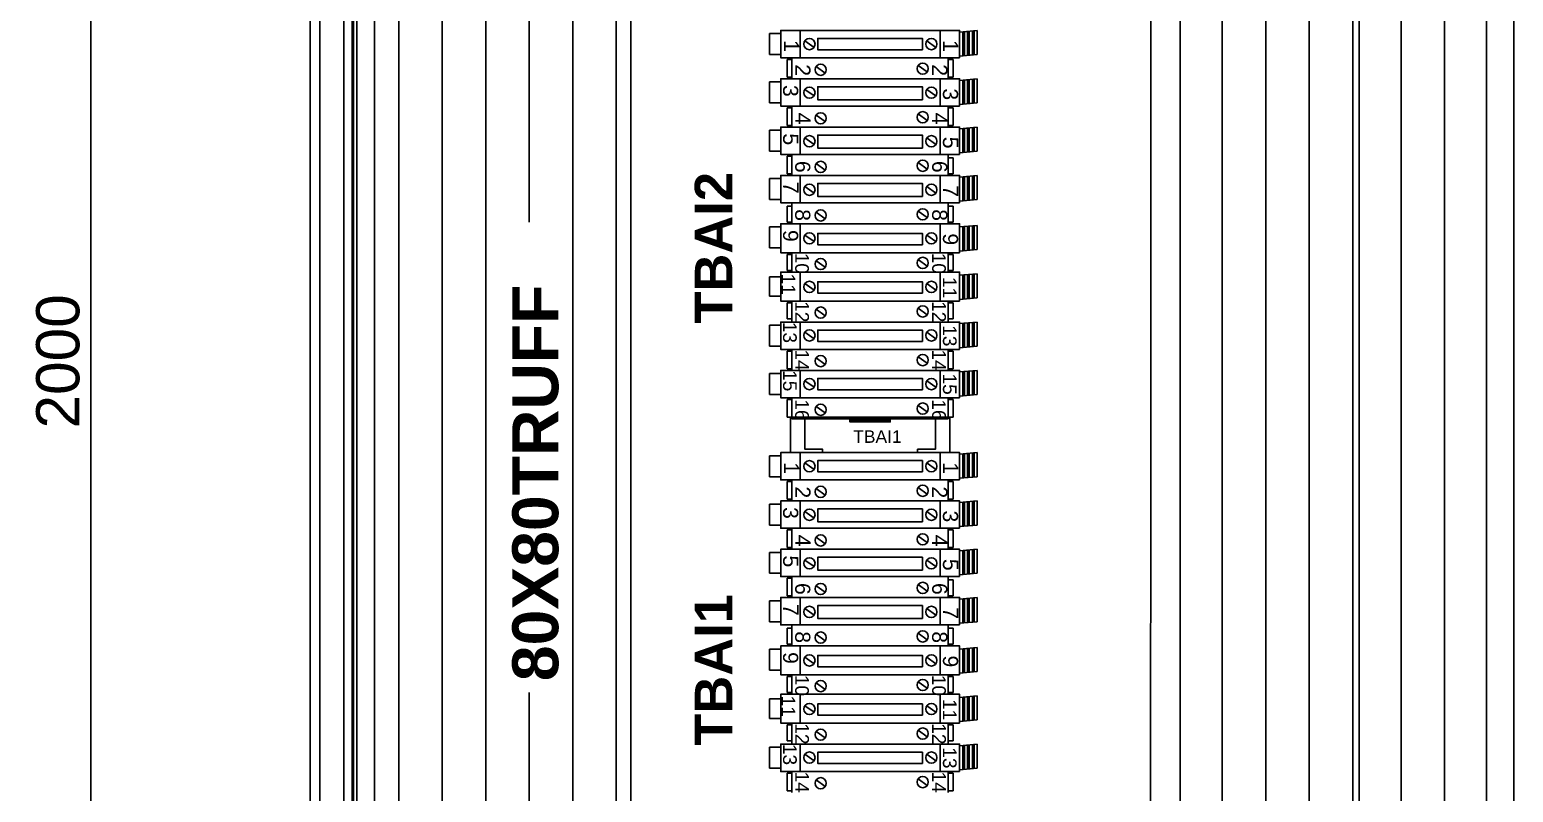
# Model space of a CAD drawing. Header units: inches. Extents: x 100535554 to 201081702, y 63708552 to 127420865.
# Drawn here: x 100541614.4 to 100541700.2, y 63710387.1 to 63710431.2 of the extents above; entities that cross this region are included whole.
import ezdxf

# ---------------------------------------------------------------- set-up
doc = ezdxf.new("R2010")
doc.units = ezdxf.units.IN
doc.header["$MEASUREMENT"] = 0
doc.styles.add('Arial$001H0', font='arial.ttf')
doc.styles.add('Arial$101H0', font='arialbd.ttf')
doc.styles.get("Standard").update_dxf_attribs({"font": 'arial.ttf'})
doc.dimstyles.new('ISO-25', dxfattribs={"dimtxt": 2.5, "dimasz": 2.5, "dimexe": 1.25, "dimexo": 0.625, "dimtad": 1, "dimtxsty": 'Standard', "dimcen": 2.5, "dimadec": 0, "dimazin": 0, "dimtfac": 1, "dimtmove": 0, "dimatfit": 3, "dimfxl": 1, "dimarcsym": 0})

# ---------------------------------------------------------------- blocks, each defined once
blk = doc.blocks.new('*D81')
at = {"color": 3, "lineweight": -2, "ltscale": 10, "transparency": 16777216}
for p, q in [((100541630.044, 63710612.388), (100541616.741, 63710612.388)), ((100541617.991, 63710609.888), (100541617.991, 63710214.076)), ((100541630.044, 63710211.576), (100541616.741, 63710211.576))]:
    blk.add_line(p, q, dxfattribs=at)
at = {"color": 3, "ltscale": 10, "transparency": 16777216}
for points in [[(100541617.575, 63710609.888), (100541618.408, 63710609.888), (100541617.991, 63710612.388)], [(100541617.575, 63710214.076), (100541618.408, 63710214.076), (100541617.991, 63710211.576)]]:
    blk.add_solid(points, dxfattribs=at)
at = {"layer": 'Defpoints', "color": 0, "ltscale": 10, "transparency": 16777216}
for p in [(100541630.669, 63710612.388), (100541617.991, 63710211.576), (100541630.669, 63710211.576)]:
    blk.add_point(p, dxfattribs=at)
at = {"ltscale": 10, "transparency": 16777216, "insert": (100541616.09, 63710411.982), "char_height": 2.5, "attachment_point": 5, "rotation": 90}
blk.add_mtext('2000', dxfattribs=at)

msp = doc.modelspace()

# ---------------------------------------------------------------- linework, layer by layer
at = {"color": 7, "linetype": 'Continuous', "lineweight": 25, "true_color": 0x000007}
for p, q in [((100541630.669, 63710214.092), (100541630.669, 63710612.388)), ((100541631.228, 63710214.092), (100541631.228, 63710610.059)), ((100541632.626, 63710610.059), (100541632.626, 63710214.092)), ((100541633.092, 63710214.092), (100541633.092, 63710610.059)), ((100541633.185, 63710214.092), (100541633.185, 63710610.059)), ((100541633.372, 63710602.79), (100541633.372, 63710222.48)), ((100541635.795, 63710602.79), (100541635.795, 63710222.48)), ((100541638.311, 63710602.79), (100541638.311, 63710222.48)), ((100541640.827, 63710602.79), (100541640.827, 63710222.48)), ((100541643.343, 63710602.79), (100541643.343, 63710420.043)), ((100541645.859, 63710602.79), (100541645.859, 63710222.48)), ((100541648.375, 63710602.79), (100541648.375, 63710222.48)), ((100541633.185, 63710601.019), (100541633.185, 63710224.25)), ((100541634.397, 63710224.25), (100541634.397, 63710601.019)), ((100541649.214, 63710601.019), (100541649.214, 63710222.48)), ((100541680.992, 63710500.746), (100541680.992, 63710223.691)), ((100541683.415, 63710500.746), (100541683.415, 63710335.986)), ((100541685.931, 63710500.746), (100541685.931, 63710335.986)), ((100541688.447, 63710500.746), (100541688.447, 63710223.691)), ((100541690.964, 63710500.746), (100541690.964, 63710223.691)), ((100541693.759, 63710500.746), (100541693.759, 63710333.935)), ((100541696.275, 63710500.746), (100541696.275, 63710333.935)), ((100541698.698, 63710500.746), (100541698.698, 63710223.691)), ((100541643.343, 63710392.832), (100541643.343, 63710222.48))]:
    msp.add_line(p, q, dxfattribs=at)
at = {"color": 254, "linetype": 'Continuous', "lineweight": -2, "true_color": 0xdbdbdb}
for p, q in [((100541657.229, 63710430.94), (100541657.229, 63710429.729)), ((100541657.229, 63710430.94), (100541657.881, 63710430.94)), ((100541658.999, 63710429.543), (100541658.999, 63710431.127)), ((100541667.107, 63710429.543), (100541667.107, 63710431.127)), ((100541669.25, 63710431.127), (100541668.225, 63710431.034)), ((100541668.41, 63710429.653), (100541668.41, 63710431.05)), ((100541668.502, 63710429.661), (100541668.502, 63710431.059)), ((100541668.686, 63710429.678), (100541668.686, 63710431.076)), ((100541668.78, 63710429.686), (100541668.78, 63710431.084)), ((100541668.973, 63710429.704), (100541668.973, 63710431.102)), ((100541669.065, 63710429.712), (100541669.065, 63710431.11)), ((100541669.25, 63710429.729), (100541669.25, 63710431.127)), ((100541657.229, 63710429.729), (100541657.881, 63710429.729)), ((100541658.254, 63710428.424), (100541658.254, 63710429.449)), ((100541658.254, 63710429.449), (100541658.533, 63710429.449)), ((100541658.533, 63710428.331), (100541658.533, 63710429.543)), ((100541667.573, 63710429.543), (100541658.533, 63710429.543)), ((100541667.573, 63710428.331), (100541667.573, 63710429.543)), ((100541667.852, 63710429.449), (100541667.573, 63710429.449)), ((100541667.852, 63710428.424), (100541667.852, 63710429.449)), ((100541669.25, 63710429.729), (100541668.225, 63710429.636)), ((100541658.533, 63710428.424), (100541658.254, 63710428.424)), ((100541658.533, 63710428.331), (100541667.573, 63710428.331)), ((100541658.999, 63710426.747), (100541658.999, 63710428.331)), ((100541667.107, 63710426.747), (100541667.107, 63710428.331)), ((100541667.573, 63710428.424), (100541667.852, 63710428.424)), ((100541669.25, 63710428.331), (100541668.225, 63710428.238)), ((100541669.25, 63710426.933), (100541669.25, 63710428.331)), ((100541657.229, 63710428.145), (100541657.229, 63710426.933)), ((100541657.229, 63710428.145), (100541657.881, 63710428.145)), ((100541668.41, 63710426.857), (100541668.41, 63710428.255)), ((100541668.502, 63710426.865), (100541668.502, 63710428.263)), ((100541668.686, 63710426.882), (100541668.686, 63710428.28)), ((100541668.78, 63710426.89), (100541668.78, 63710428.288)), ((100541668.973, 63710426.908), (100541668.973, 63710428.306)), ((100541669.065, 63710426.916), (100541669.065, 63710428.314)), ((100541657.229, 63710426.933), (100541657.881, 63710426.933)), ((100541658.254, 63710425.629), (100541658.254, 63710426.654)), ((100541658.254, 63710426.654), (100541658.533, 63710426.654)), ((100541658.533, 63710425.535), (100541658.533, 63710426.747)), ((100541667.573, 63710426.747), (100541658.533, 63710426.747)), ((100541667.573, 63710425.535), (100541667.573, 63710426.747)), ((100541667.852, 63710426.654), (100541667.573, 63710426.654)), ((100541667.852, 63710425.629), (100541667.852, 63710426.654)), ((100541669.25, 63710426.933), (100541668.225, 63710426.84)), ((100541657.229, 63710425.349), (100541657.229, 63710424.138)), ((100541657.229, 63710425.349), (100541657.881, 63710425.349)), ((100541658.533, 63710425.629), (100541658.254, 63710425.629)), ((100541658.533, 63710425.535), (100541667.573, 63710425.535)), ((100541658.999, 63710423.951), (100541658.999, 63710425.535)), ((100541667.107, 63710423.951), (100541667.107, 63710425.535)), ((100541667.573, 63710425.629), (100541667.852, 63710425.629)), ((100541669.25, 63710425.535), (100541668.225, 63710425.442)), ((100541668.41, 63710424.061), (100541668.41, 63710425.459)), ((100541668.502, 63710424.07), (100541668.502, 63710425.467)), ((100541668.686, 63710424.086), (100541668.686, 63710425.484)), ((100541668.78, 63710424.095), (100541668.78, 63710425.493)), ((100541668.973, 63710424.112), (100541668.973, 63710425.51)), ((100541669.065, 63710424.121), (100541669.065, 63710425.519)), ((100541669.25, 63710424.138), (100541669.25, 63710425.535)), ((100541657.229, 63710424.138), (100541657.881, 63710424.138)), ((100541669.25, 63710424.138), (100541668.225, 63710424.044)), ((100541658.254, 63710422.833), (100541658.254, 63710423.858)), ((100541658.254, 63710423.858), (100541658.533, 63710423.858)), ((100541658.533, 63710422.74), (100541658.533, 63710423.951)), ((100541667.573, 63710423.951), (100541658.533, 63710423.951)), ((100541667.573, 63710422.74), (100541667.573, 63710423.951)), ((100541667.852, 63710423.765), (100541667.573, 63710423.765)), ((100541667.852, 63710422.833), (100541667.852, 63710423.765)), ((100541657.229, 63710422.553), (100541657.229, 63710421.342)), ((100541657.229, 63710422.553), (100541657.881, 63710422.553)), ((100541658.533, 63710422.833), (100541658.254, 63710422.833)), ((100541658.533, 63710422.74), (100541667.573, 63710422.74)), ((100541658.999, 63710421.155), (100541658.999, 63710422.74)), ((100541667.107, 63710421.155), (100541667.107, 63710422.74)), ((100541667.573, 63710422.833), (100541667.852, 63710422.833)), ((100541669.25, 63710422.74), (100541668.225, 63710422.646)), ((100541668.41, 63710421.265), (100541668.41, 63710422.663)), ((100541668.502, 63710421.274), (100541668.502, 63710422.672)), ((100541668.686, 63710421.291), (100541668.686, 63710422.688)), ((100541668.78, 63710421.299), (100541668.78, 63710422.697)), ((100541668.973, 63710421.317), (100541668.973, 63710422.714)), ((100541669.065, 63710421.325), (100541669.065, 63710422.723)), ((100541669.25, 63710421.342), (100541669.25, 63710422.74)), ((100541657.229, 63710421.342), (100541657.881, 63710421.342)), ((100541658.254, 63710420.037), (100541658.254, 63710420.969)), ((100541658.254, 63710420.969), (100541658.533, 63710420.969)), ((100541658.533, 63710419.944), (100541658.533, 63710421.155)), ((100541667.573, 63710421.155), (100541658.533, 63710421.155)), ((100541667.573, 63710419.944), (100541667.573, 63710421.155)), ((100541667.852, 63710420.969), (100541667.573, 63710420.969)), ((100541667.852, 63710420.037), (100541667.852, 63710420.969)), ((100541669.25, 63710421.342), (100541668.225, 63710421.249)), ((100541657.229, 63710419.758), (100541657.229, 63710418.546)), ((100541657.229, 63710419.758), (100541657.881, 63710419.758)), ((100541658.533, 63710420.037), (100541658.254, 63710420.037)), ((100541658.533, 63710419.944), (100541667.573, 63710419.944)), ((100541658.999, 63710418.267), (100541658.999, 63710419.944)), ((100541667.107, 63710418.267), (100541667.107, 63710419.944)), ((100541667.573, 63710420.037), (100541667.852, 63710420.037)), ((100541669.25, 63710419.851), (100541668.225, 63710419.758)), ((100541668.41, 63710418.377), (100541668.41, 63710419.774)), ((100541668.502, 63710418.385), (100541668.502, 63710419.783)), ((100541668.686, 63710418.402), (100541668.686, 63710419.8)), ((100541668.78, 63710418.41), (100541668.78, 63710419.808)), ((100541668.973, 63710418.428), (100541668.973, 63710419.826)), ((100541669.065, 63710418.436), (100541669.065, 63710419.834)), ((100541669.25, 63710418.453), (100541669.25, 63710419.851)), ((100541657.229, 63710418.546), (100541657.881, 63710418.546)), ((100541658.254, 63710417.241), (100541658.254, 63710418.173)), ((100541658.254, 63710418.173), (100541658.533, 63710418.173)), ((100541658.533, 63710417.148), (100541658.533, 63710418.267)), ((100541667.573, 63710418.267), (100541658.533, 63710418.267)), ((100541667.573, 63710417.148), (100541667.573, 63710418.267)), ((100541667.852, 63710418.173), (100541667.573, 63710418.173)), ((100541667.852, 63710417.241), (100541667.852, 63710418.173)), ((100541669.25, 63710418.453), (100541668.225, 63710418.36)), ((100541658.533, 63710417.241), (100541658.254, 63710417.241)), ((100541667.573, 63710417.241), (100541667.852, 63710417.241)), ((100541657.229, 63710416.869), (100541657.229, 63710415.75)), ((100541657.229, 63710416.869), (100541657.881, 63710416.869)), ((100541658.533, 63710417.148), (100541667.573, 63710417.148)), ((100541658.999, 63710415.471), (100541658.999, 63710417.148)), ((100541667.107, 63710415.471), (100541667.107, 63710417.148)), ((100541669.25, 63710417.055), (100541668.225, 63710416.962)), ((100541668.41, 63710415.581), (100541668.41, 63710416.979)), ((100541668.502, 63710415.589), (100541668.502, 63710416.987)), ((100541668.686, 63710415.606), (100541668.686, 63710417.004)), ((100541668.78, 63710415.614), (100541668.78, 63710417.012)), ((100541668.973, 63710415.632), (100541668.973, 63710417.03)), ((100541669.065, 63710415.64), (100541669.065, 63710417.038)), ((100541669.25, 63710415.657), (100541669.25, 63710417.055)), ((100541657.229, 63710415.75), (100541657.881, 63710415.75)), ((100541658.533, 63710414.259), (100541658.533, 63710415.471)), ((100541667.573, 63710415.471), (100541658.533, 63710415.471)), ((100541667.573, 63710414.259), (100541667.573, 63710415.471)), ((100541669.25, 63710415.657), (100541668.225, 63710415.564)), ((100541658.254, 63710414.446), (100541658.254, 63710415.378)), ((100541658.254, 63710415.378), (100541658.533, 63710415.378)), ((100541667.852, 63710415.378), (100541667.573, 63710415.378)), ((100541667.852, 63710414.446), (100541667.852, 63710415.378)), ((100541657.229, 63710414.073), (100541657.229, 63710412.861)), ((100541657.229, 63710414.073), (100541657.881, 63710414.073)), ((100541658.533, 63710414.446), (100541658.254, 63710414.446)), ((100541658.533, 63710414.259), (100541667.573, 63710414.259)), ((100541658.999, 63710412.675), (100541658.999, 63710414.259)), ((100541667.107, 63710412.675), (100541667.107, 63710414.259)), ((100541667.573, 63710414.446), (100541667.852, 63710414.446)), ((100541669.25, 63710414.259), (100541668.225, 63710414.166)), ((100541668.41, 63710412.785), (100541668.41, 63710414.183)), ((100541668.502, 63710412.793), (100541668.502, 63710414.191)), ((100541668.686, 63710412.81), (100541668.686, 63710414.208)), ((100541668.78, 63710412.819), (100541668.78, 63710414.217)), ((100541668.973, 63710412.836), (100541668.973, 63710414.234)), ((100541669.065, 63710412.845), (100541669.065, 63710414.243)), ((100541669.25, 63710412.861), (100541669.25, 63710414.259)), ((100541657.229, 63710412.861), (100541657.881, 63710412.861)), ((100541658.254, 63710411.557), (100541658.254, 63710412.582)), ((100541658.254, 63710412.582), (100541658.533, 63710412.582)), ((100541658.533, 63710411.464), (100541658.533, 63710412.675)), ((100541667.573, 63710412.675), (100541658.533, 63710412.675)), ((100541667.573, 63710411.464), (100541667.573, 63710412.675)), ((100541667.852, 63710412.582), (100541667.573, 63710412.582)), ((100541667.852, 63710411.557), (100541667.852, 63710412.582)), ((100541669.25, 63710412.861), (100541668.225, 63710412.768)), ((100541657.229, 63710411.277), (100541657.229, 63710410.066)), ((100541657.229, 63710411.277), (100541657.881, 63710411.277)), ((100541658.533, 63710411.557), (100541658.254, 63710411.557)), ((100541658.533, 63710411.464), (100541667.573, 63710411.464)), ((100541658.999, 63710409.879), (100541658.999, 63710411.464)), ((100541667.107, 63710409.879), (100541667.107, 63710411.464)), ((100541667.573, 63710411.557), (100541667.852, 63710411.557)), ((100541669.25, 63710411.464), (100541668.225, 63710411.37)), ((100541668.41, 63710409.989), (100541668.41, 63710411.387)), ((100541668.502, 63710409.998), (100541668.502, 63710411.396)), ((100541668.686, 63710410.015), (100541668.686, 63710411.412)), ((100541668.78, 63710410.023), (100541668.78, 63710411.421)), ((100541668.973, 63710410.041), (100541668.973, 63710411.438)), ((100541669.065, 63710410.049), (100541669.065, 63710411.447)), ((100541669.25, 63710410.066), (100541669.25, 63710411.464)), ((100541657.229, 63710410.066), (100541657.881, 63710410.066)), ((100541658.254, 63710408.761), (100541658.254, 63710409.786)), ((100541658.254, 63710409.786), (100541658.533, 63710409.786)), ((100541658.533, 63710408.668), (100541658.533, 63710409.879)), ((100541667.573, 63710409.879), (100541658.533, 63710409.879)), ((100541667.573, 63710408.668), (100541667.573, 63710409.879)), ((100541667.852, 63710409.786), (100541667.573, 63710409.786)), ((100541667.852, 63710408.761), (100541667.852, 63710409.786)), ((100541669.25, 63710410.066), (100541668.225, 63710409.973)), ((100541658.533, 63710408.761), (100541658.254, 63710408.761)), ((100541658.533, 63710408.668), (100541667.573, 63710408.668)), ((100541667.573, 63710408.761), (100541667.852, 63710408.761)), ((100541657.229, 63710406.525), (100541657.229, 63710405.313)), ((100541657.229, 63710406.525), (100541657.881, 63710406.525)), ((100541658.999, 63710405.127), (100541658.999, 63710406.711)), ((100541667.107, 63710405.127), (100541667.107, 63710406.711)), ((100541669.25, 63710406.711), (100541668.225, 63710406.618)), ((100541668.41, 63710405.237), (100541668.41, 63710406.635)), ((100541668.502, 63710405.245), (100541668.502, 63710406.643)), ((100541668.686, 63710405.262), (100541668.686, 63710406.66)), ((100541668.78, 63710405.27), (100541668.78, 63710406.668)), ((100541668.973, 63710405.288), (100541668.973, 63710406.686)), ((100541669.065, 63710405.296), (100541669.065, 63710406.694)), ((100541669.25, 63710405.313), (100541669.25, 63710406.711)), ((100541657.229, 63710405.313), (100541657.881, 63710405.313)), ((100541669.25, 63710405.313), (100541668.225, 63710405.22)), ((100541658.254, 63710404.008), (100541658.254, 63710405.033)), ((100541658.254, 63710405.033), (100541658.533, 63710405.033)), ((100541658.533, 63710403.915), (100541658.533, 63710405.127)), ((100541667.573, 63710405.127), (100541658.533, 63710405.127)), ((100541667.573, 63710403.915), (100541667.573, 63710405.127)), ((100541667.852, 63710405.033), (100541667.573, 63710405.033)), ((100541667.852, 63710404.008), (100541667.852, 63710405.033)), ((100541657.229, 63710403.729), (100541657.229, 63710402.517)), ((100541657.229, 63710403.729), (100541657.881, 63710403.729)), ((100541658.533, 63710404.008), (100541658.254, 63710404.008)), ((100541658.533, 63710403.915), (100541667.573, 63710403.915)), ((100541658.999, 63710402.331), (100541658.999, 63710403.915)), ((100541667.107, 63710402.331), (100541667.107, 63710403.915)), ((100541667.573, 63710404.008), (100541667.852, 63710404.008)), ((100541669.25, 63710403.915), (100541668.225, 63710403.822)), ((100541668.41, 63710402.441), (100541668.41, 63710403.839)), ((100541668.502, 63710402.449), (100541668.502, 63710403.847)), ((100541668.686, 63710402.466), (100541668.686, 63710403.864)), ((100541668.78, 63710402.475), (100541668.78, 63710403.872)), ((100541668.973, 63710402.492), (100541668.973, 63710403.89)), ((100541669.065, 63710402.501), (100541669.065, 63710403.898)), ((100541669.25, 63710402.517), (100541669.25, 63710403.915)), ((100541657.229, 63710402.517), (100541657.881, 63710402.517)), ((100541658.254, 63710401.213), (100541658.254, 63710402.238)), ((100541658.254, 63710402.238), (100541658.533, 63710402.238)), ((100541658.533, 63710401.119), (100541658.533, 63710402.331)), ((100541667.573, 63710402.331), (100541658.533, 63710402.331)), ((100541667.573, 63710401.119), (100541667.573, 63710402.331)), ((100541667.852, 63710402.238), (100541667.573, 63710402.238)), ((100541667.852, 63710401.213), (100541667.852, 63710402.238)), ((100541669.25, 63710402.517), (100541668.225, 63710402.424)), ((100541657.229, 63710400.933), (100541657.229, 63710399.722)), ((100541657.229, 63710400.933), (100541657.881, 63710400.933)), ((100541658.533, 63710401.213), (100541658.254, 63710401.213)), ((100541658.533, 63710401.119), (100541667.573, 63710401.119)), ((100541658.999, 63710399.535), (100541658.999, 63710401.119)), ((100541667.107, 63710399.535), (100541667.107, 63710401.119)), ((100541667.573, 63710401.213), (100541667.852, 63710401.213)), ((100541669.25, 63710401.119), (100541668.225, 63710401.026)), ((100541668.41, 63710399.645), (100541668.41, 63710401.043)), ((100541668.502, 63710399.654), (100541668.502, 63710401.051)), ((100541668.686, 63710399.67), (100541668.686, 63710401.068)), ((100541668.78, 63710399.679), (100541668.78, 63710401.077)), ((100541668.973, 63710399.696), (100541668.973, 63710401.094)), ((100541669.065, 63710399.705), (100541669.065, 63710401.103)), ((100541669.25, 63710399.722), (100541669.25, 63710401.119)), ((100541657.229, 63710399.722), (100541657.881, 63710399.722)), ((100541658.254, 63710398.417), (100541658.254, 63710399.442)), ((100541658.254, 63710399.442), (100541658.533, 63710399.442)), ((100541658.533, 63710398.324), (100541658.533, 63710399.535)), ((100541667.573, 63710399.535), (100541658.533, 63710399.535)), ((100541667.573, 63710398.324), (100541667.573, 63710399.535)), ((100541667.852, 63710399.349), (100541667.573, 63710399.349)), ((100541667.852, 63710398.417), (100541667.852, 63710399.349)), ((100541669.25, 63710399.722), (100541668.225, 63710399.628)), ((100541658.533, 63710398.417), (100541658.254, 63710398.417)), ((100541658.533, 63710398.324), (100541667.573, 63710398.324)), ((100541658.999, 63710396.74), (100541658.999, 63710398.324)), ((100541667.107, 63710396.74), (100541667.107, 63710398.324)), ((100541667.573, 63710398.417), (100541667.852, 63710398.417)), ((100541669.25, 63710398.324), (100541668.225, 63710398.231)), ((100541668.973, 63710396.901), (100541668.973, 63710398.299)), ((100541669.065, 63710396.909), (100541669.065, 63710398.307)), ((100541669.25, 63710396.926), (100541669.25, 63710398.324)), ((100541657.229, 63710398.137), (100541657.229, 63710396.926)), ((100541657.229, 63710398.137), (100541657.881, 63710398.137)), ((100541668.41, 63710396.85), (100541668.41, 63710398.247)), ((100541668.502, 63710396.858), (100541668.502, 63710398.256)), ((100541668.686, 63710396.875), (100541668.686, 63710398.273)), ((100541668.78, 63710396.883), (100541668.78, 63710398.281)), ((100541657.229, 63710396.926), (100541657.881, 63710396.926)), ((100541658.533, 63710395.528), (100541658.533, 63710396.74)), ((100541667.573, 63710396.74), (100541658.533, 63710396.74)), ((100541667.573, 63710395.528), (100541667.573, 63710396.74)), ((100541669.25, 63710396.926), (100541668.225, 63710396.833)), ((100541658.254, 63710395.621), (100541658.254, 63710396.553)), ((100541658.254, 63710396.553), (100541658.533, 63710396.553)), ((100541667.852, 63710396.553), (100541667.573, 63710396.553)), ((100541667.852, 63710395.621), (100541667.852, 63710396.553)), ((100541657.229, 63710395.342), (100541657.229, 63710394.13)), ((100541657.229, 63710395.342), (100541657.881, 63710395.342)), ((100541658.533, 63710395.621), (100541658.254, 63710395.621)), ((100541658.533, 63710395.528), (100541667.573, 63710395.528)), ((100541658.999, 63710393.851), (100541658.999, 63710395.528)), ((100541667.107, 63710393.851), (100541667.107, 63710395.528)), ((100541667.573, 63710395.621), (100541667.852, 63710395.621)), ((100541669.25, 63710395.435), (100541668.225, 63710395.342)), ((100541668.41, 63710393.961), (100541668.41, 63710395.358)), ((100541668.502, 63710393.969), (100541668.502, 63710395.367)), ((100541668.686, 63710393.986), (100541668.686, 63710395.384)), ((100541668.78, 63710393.994), (100541668.78, 63710395.392)), ((100541668.973, 63710394.012), (100541668.973, 63710395.41)), ((100541669.065, 63710394.02), (100541669.065, 63710395.418)), ((100541669.25, 63710394.037), (100541669.25, 63710395.435)), ((100541657.229, 63710394.13), (100541657.881, 63710394.13)), ((100541669.25, 63710394.037), (100541668.225, 63710393.944)), ((100541658.254, 63710392.826), (100541658.254, 63710393.757)), ((100541658.254, 63710393.757), (100541658.533, 63710393.757)), ((100541658.533, 63710392.732), (100541658.533, 63710393.851)), ((100541667.573, 63710393.851), (100541658.533, 63710393.851)), ((100541667.573, 63710392.732), (100541667.573, 63710393.851)), ((100541667.852, 63710393.757), (100541667.573, 63710393.757)), ((100541667.852, 63710392.826), (100541667.852, 63710393.757)), ((100541657.229, 63710392.453), (100541657.229, 63710391.334)), ((100541657.229, 63710392.453), (100541657.881, 63710392.453)), ((100541658.533, 63710392.826), (100541658.254, 63710392.826)), ((100541658.533, 63710392.732), (100541667.573, 63710392.732)), ((100541658.999, 63710391.055), (100541658.999, 63710392.732)), ((100541667.107, 63710391.055), (100541667.107, 63710392.732)), ((100541667.573, 63710392.826), (100541667.852, 63710392.826)), ((100541669.25, 63710392.639), (100541668.225, 63710392.546)), ((100541668.41, 63710391.165), (100541668.41, 63710392.563)), ((100541668.502, 63710391.173), (100541668.502, 63710392.571)), ((100541668.686, 63710391.19), (100541668.686, 63710392.588)), ((100541668.78, 63710391.199), (100541668.78, 63710392.596)), ((100541668.973, 63710391.216), (100541668.973, 63710392.614)), ((100541669.065, 63710391.224), (100541669.065, 63710392.622)), ((100541669.25, 63710391.241), (100541669.25, 63710392.639)), ((100541657.229, 63710391.334), (100541657.881, 63710391.334)), ((100541658.254, 63710390.03), (100541658.254, 63710390.962)), ((100541658.254, 63710390.962), (100541658.533, 63710390.962)), ((100541658.533, 63710389.843), (100541658.533, 63710391.055)), ((100541667.573, 63710391.055), (100541658.533, 63710391.055)), ((100541667.573, 63710389.843), (100541667.573, 63710391.055)), ((100541667.852, 63710390.962), (100541667.573, 63710390.962)), ((100541667.852, 63710390.03), (100541667.852, 63710390.962)), ((100541669.25, 63710391.241), (100541668.225, 63710391.148)), ((100541658.533, 63710390.03), (100541658.254, 63710390.03)), ((100541658.533, 63710389.843), (100541667.573, 63710389.843)), ((100541658.999, 63710388.259), (100541658.999, 63710389.843)), ((100541667.107, 63710388.259), (100541667.107, 63710389.843)), ((100541667.573, 63710390.03), (100541667.852, 63710390.03)), ((100541669.25, 63710389.843), (100541668.225, 63710389.75)), ((100541668.41, 63710388.369), (100541668.41, 63710389.767)), ((100541668.502, 63710388.378), (100541668.502, 63710389.775)), ((100541668.686, 63710388.394), (100541668.686, 63710389.792)), ((100541668.78, 63710388.403), (100541668.78, 63710389.801)), ((100541668.973, 63710388.42), (100541668.973, 63710389.818)), ((100541669.065, 63710388.429), (100541669.065, 63710389.827)), ((100541669.25, 63710388.446), (100541669.25, 63710389.843)), ((100541657.229, 63710389.657), (100541657.229, 63710388.446)), ((100541657.229, 63710389.657), (100541657.881, 63710389.657)), ((100541657.229, 63710388.446), (100541657.881, 63710388.446)), ((100541658.254, 63710387.141), (100541658.254, 63710388.166)), ((100541658.254, 63710388.166), (100541658.533, 63710388.166)), ((100541658.533, 63710387.048), (100541658.533, 63710388.259)), ((100541667.573, 63710388.259), (100541658.533, 63710388.259)), ((100541667.573, 63710387.048), (100541667.573, 63710388.259)), ((100541667.852, 63710388.166), (100541667.573, 63710388.166)), ((100541667.852, 63710387.141), (100541667.852, 63710388.166)), ((100541669.25, 63710388.446), (100541668.225, 63710388.352)), ((100541658.533, 63710387.141), (100541658.254, 63710387.141)), ((100541667.573, 63710387.141), (100541667.852, 63710387.141))]:
    msp.add_line(p, q, dxfattribs=at)
at = {"ltscale": 10}
for p, q in [((100541659.279, 63710430.523), (100541659.81, 63710430.146)), ((100541666.328, 63710430.523), (100541666.86, 63710430.146)), ((100541659.927, 63710429.039), (100541660.459, 63710428.662)), ((100541665.827, 63710429.102), (100541666.359, 63710428.726)), ((100541659.279, 63710427.714), (100541659.81, 63710427.337)), ((100541666.328, 63710427.714), (100541666.86, 63710427.337)), ((100541659.927, 63710426.23), (100541660.459, 63710425.853)), ((100541665.827, 63710426.293), (100541666.359, 63710425.917)), ((100541659.279, 63710424.905), (100541659.81, 63710424.528)), ((100541666.328, 63710424.905), (100541666.86, 63710424.528)), ((100541659.927, 63710423.421), (100541660.459, 63710423.044)), ((100541665.827, 63710423.484), (100541666.359, 63710423.108)), ((100541659.279, 63710422.096), (100541659.81, 63710421.719)), ((100541666.328, 63710422.096), (100541666.86, 63710421.719)), ((100541659.927, 63710420.612), (100541660.459, 63710420.235)), ((100541665.827, 63710420.675), (100541666.359, 63710420.299)), ((100541659.279, 63710419.287), (100541659.81, 63710418.91)), ((100541666.328, 63710419.287), (100541666.86, 63710418.91)), ((100541659.927, 63710417.803), (100541660.459, 63710417.426)), ((100541665.827, 63710417.866), (100541666.359, 63710417.49)), ((100541659.279, 63710416.478), (100541659.81, 63710416.101)), ((100541666.328, 63710416.478), (100541666.86, 63710416.101)), ((100541659.927, 63710414.994), (100541660.459, 63710414.617)), ((100541665.827, 63710415.057), (100541666.359, 63710414.681)), ((100541659.279, 63710413.669), (100541659.81, 63710413.292)), ((100541666.328, 63710413.669), (100541666.86, 63710413.292)), ((100541659.927, 63710412.185), (100541660.459, 63710411.808)), ((100541665.827, 63710412.248), (100541666.359, 63710411.871)), ((100541659.279, 63710410.86), (100541659.81, 63710410.483)), ((100541666.328, 63710410.86), (100541666.86, 63710410.483)), ((100541659.927, 63710409.376), (100541660.459, 63710408.999)), ((100541665.827, 63710409.439), (100541666.359, 63710409.062)), ((100541659.279, 63710406.107), (100541659.81, 63710405.731)), ((100541666.328, 63710406.107), (100541666.86, 63710405.731)), ((100541659.927, 63710404.623), (100541660.459, 63710404.246)), ((100541665.827, 63710404.686), (100541666.359, 63710404.31)), ((100541659.279, 63710403.298), (100541659.81, 63710402.922)), ((100541666.328, 63710403.298), (100541666.86, 63710402.922)), ((100541659.927, 63710401.814), (100541660.459, 63710401.437)), ((100541665.827, 63710401.877), (100541666.359, 63710401.501)), ((100541659.279, 63710400.489), (100541659.81, 63710400.113)), ((100541666.328, 63710400.489), (100541666.86, 63710400.113)), ((100541659.927, 63710399.005), (100541660.459, 63710398.628)), ((100541665.827, 63710399.068), (100541666.359, 63710398.692)), ((100541659.279, 63710397.68), (100541659.81, 63710397.303)), ((100541666.328, 63710397.68), (100541666.86, 63710397.303)), ((100541659.927, 63710396.196), (100541660.459, 63710395.819)), ((100541665.827, 63710396.259), (100541666.359, 63710395.883)), ((100541659.279, 63710394.871), (100541659.81, 63710394.494)), ((100541666.328, 63710394.871), (100541666.86, 63710394.494)), ((100541659.927, 63710393.387), (100541660.459, 63710393.01)), ((100541665.827, 63710393.45), (100541666.359, 63710393.074)), ((100541659.279, 63710392.062), (100541659.81, 63710391.685)), ((100541666.328, 63710392.062), (100541666.86, 63710391.685)), ((100541659.927, 63710390.578), (100541660.459, 63710390.201)), ((100541665.827, 63710390.641), (100541666.359, 63710390.265)), ((100541659.279, 63710389.253), (100541659.81, 63710388.876)), ((100541666.328, 63710389.253), (100541666.86, 63710388.876)), ((100541659.927, 63710387.769), (100541660.459, 63710387.392)), ((100541665.827, 63710387.832), (100541666.359, 63710387.456))]:
    msp.add_line(p, q, dxfattribs=at)
at = {"color": 7, "linetype": 'Continuous', "lineweight": -2, "true_color": 0x000007}
for points in [[(100541649.214, 63710601.578), (100541649.214, 63710222.48), (100541633.185, 63710222.48), (100541633.185, 63710601.578)], [(100541691.336, 63710500.746), (100541691.336, 63710223.691), (100541679.222, 63710223.691), (100541679.315, 63710500.746)], [(100541700.283, 63710223.691), (100541691.336, 63710223.691), (100541691.336, 63710500.746), (100541700.283, 63710500.746)]]:
    msp.add_lwpolyline(points, close=True, dxfattribs=at)
at = {"color": 7, "linetype": 'Continuous', "lineweight": 25, "true_color": 0x000007}
msp.add_lwpolyline([(100541679.315, 63710500.746), (100541679.222, 63710223.691), (100541691.336, 63710223.691), (100541691.336, 63710500.746)], dxfattribs=at)
at = {"color": 254, "linetype": 'Continuous', "lineweight": -2, "true_color": 0xdbdbdb}
for points in [[(100541668.225, 63710429.543), (100541657.881, 63710429.543), (100541657.881, 63710431.127), (100541668.225, 63710431.127)], [(100541666.082, 63710430.009), (100541660.024, 63710430.009), (100541660.024, 63710430.661), (100541666.082, 63710430.661)], [(100541668.225, 63710426.747), (100541657.881, 63710426.747), (100541657.881, 63710428.331), (100541668.225, 63710428.331)], [(100541666.082, 63710427.12), (100541660.024, 63710427.12), (100541660.024, 63710427.865), (100541666.082, 63710427.865)], [(100541668.225, 63710423.951), (100541657.881, 63710423.951), (100541657.881, 63710425.535), (100541668.225, 63710425.535)], [(100541666.082, 63710424.324), (100541660.024, 63710424.324), (100541660.024, 63710425.069), (100541666.082, 63710425.069)], [(100541668.225, 63710421.155), (100541657.881, 63710421.155), (100541657.881, 63710422.74), (100541668.225, 63710422.74)], [(100541666.082, 63710421.528), (100541660.024, 63710421.528), (100541660.024, 63710422.274), (100541666.082, 63710422.274)], [(100541668.225, 63710418.267), (100541657.881, 63710418.267), (100541657.881, 63710419.944), (100541668.225, 63710419.944)], [(100541666.082, 63710418.732), (100541660.024, 63710418.732), (100541660.024, 63710419.385), (100541666.082, 63710419.385)], [(100541668.225, 63710415.471), (100541657.881, 63710415.471), (100541657.881, 63710417.148), (100541668.225, 63710417.148)], [(100541666.082, 63710415.937), (100541660.024, 63710415.937), (100541660.024, 63710416.589), (100541666.082, 63710416.589)], [(100541668.225, 63710412.675), (100541657.881, 63710412.675), (100541657.881, 63710414.259), (100541668.225, 63710414.259)], [(100541666.082, 63710413.141), (100541660.024, 63710413.141), (100541660.024, 63710413.793), (100541666.082, 63710413.793)], [(100541668.225, 63710409.879), (100541657.881, 63710409.879), (100541657.881, 63710411.464), (100541668.225, 63710411.464)], [(100541666.082, 63710410.345), (100541660.024, 63710410.345), (100541660.024, 63710410.998), (100541666.082, 63710410.998)], [(100541668.225, 63710405.127), (100541657.881, 63710405.127), (100541657.881, 63710406.711), (100541668.225, 63710406.711)], [(100541666.082, 63710405.593), (100541660.024, 63710405.593), (100541660.024, 63710406.245), (100541666.082, 63710406.245)], [(100541668.225, 63710402.331), (100541657.881, 63710402.331), (100541657.881, 63710403.915), (100541668.225, 63710403.915)], [(100541666.082, 63710402.704), (100541660.024, 63710402.704), (100541660.024, 63710403.449), (100541666.082, 63710403.449)], [(100541668.225, 63710399.535), (100541657.881, 63710399.535), (100541657.881, 63710401.119), (100541668.225, 63710401.119)], [(100541666.082, 63710399.908), (100541660.024, 63710399.908), (100541660.024, 63710400.654), (100541666.082, 63710400.654)], [(100541668.225, 63710396.74), (100541657.881, 63710396.74), (100541657.881, 63710398.324), (100541668.225, 63710398.324)], [(100541666.082, 63710397.112), (100541660.024, 63710397.112), (100541660.024, 63710397.858), (100541666.082, 63710397.858)], [(100541668.225, 63710393.851), (100541657.881, 63710393.851), (100541657.881, 63710395.528), (100541668.225, 63710395.528)], [(100541666.082, 63710394.317), (100541660.024, 63710394.317), (100541660.024, 63710394.969), (100541666.082, 63710394.969)], [(100541668.225, 63710391.055), (100541657.881, 63710391.055), (100541657.881, 63710392.732), (100541668.225, 63710392.732)], [(100541666.082, 63710391.521), (100541660.024, 63710391.521), (100541660.024, 63710392.173), (100541666.082, 63710392.173)], [(100541668.225, 63710388.259), (100541657.881, 63710388.259), (100541657.881, 63710389.843), (100541668.225, 63710389.843)], [(100541666.082, 63710388.725), (100541660.024, 63710388.725), (100541660.024, 63710389.377), (100541666.082, 63710389.377)]]:
    msp.add_lwpolyline(points, close=True, dxfattribs=at)
at = {"color": 4, "linetype": 'Continuous', "lineweight": -2, "true_color": 0x000004}
msp.add_lwpolyline([(100541658.44, 63710406.711), (100541667.666, 63710406.711), (100541667.666, 63710408.761), (100541658.44, 63710408.761)], close=True, dxfattribs=at)
for points in [[(100541659.279, 63710408.761), (100541659.279, 63710406.897), (100541660.304, 63710406.897), (100541660.304, 63710406.711)], [(100541661.888, 63710408.761), (100541661.888, 63710408.575), (100541664.218, 63710408.575), (100541664.218, 63710408.761)], [(100541661.888, 63710408.668), (100541661.888, 63710408.482), (100541664.218, 63710408.482), (100541664.218, 63710408.668)], [(100541666.827, 63710408.761), (100541666.827, 63710406.897), (100541665.802, 63710406.897), (100541665.802, 63710406.711)]]:
    msp.add_lwpolyline(points, dxfattribs=at)
at = {"ltscale": 10}
for centre in [(100541659.545, 63710430.335), (100541666.594, 63710430.335), (100541666.093, 63710428.914), (100541660.193, 63710428.851), (100541659.545, 63710427.526), (100541666.594, 63710427.526), (100541660.193, 63710426.042), (100541666.093, 63710426.105), (100541659.545, 63710424.717), (100541666.594, 63710424.717), (100541660.193, 63710423.233), (100541666.093, 63710423.296), (100541659.545, 63710421.908), (100541666.594, 63710421.908), (100541660.193, 63710420.424), (100541666.093, 63710420.487), (100541659.545, 63710419.099), (100541666.594, 63710419.099), (100541660.193, 63710417.614), (100541666.093, 63710417.678), (100541659.545, 63710416.29), (100541666.594, 63710416.29), (100541660.193, 63710414.805), (100541666.093, 63710414.869), (100541659.545, 63710413.481), (100541666.594, 63710413.481), (100541660.193, 63710411.996), (100541666.093, 63710412.06), (100541659.545, 63710410.671), (100541666.594, 63710410.671), (100541660.193, 63710409.187), (100541666.093, 63710409.251), (100541659.545, 63710405.919), (100541666.594, 63710405.919), (100541660.193, 63710404.435), (100541666.093, 63710404.498), (100541659.545, 63710403.11), (100541666.594, 63710403.11), (100541660.193, 63710401.626), (100541666.093, 63710401.689), (100541659.545, 63710400.301), (100541666.594, 63710400.301), (100541666.093, 63710398.88), (100541660.193, 63710398.817), (100541659.545, 63710397.492), (100541666.594, 63710397.492), (100541660.193, 63710396.008), (100541666.093, 63710396.071), (100541659.545, 63710394.683), (100541666.594, 63710394.683), (100541660.193, 63710393.199), (100541666.093, 63710393.262), (100541659.545, 63710391.874), (100541666.594, 63710391.874), (100541660.193, 63710390.39), (100541666.093, 63710390.453), (100541659.545, 63710389.065), (100541666.594, 63710389.065), (100541660.193, 63710387.581), (100541666.093, 63710387.644)]:
    msp.add_circle(centre, 0.326, dxfattribs=at)

# ---------------------------------------------------------------- texts
at = {"color": 7, "true_color": 0x000007}
for s, height, rotation, style, p in [('1', 0.884, 270, 'Arial$001H0', (100541658.067, 63710430.568)), ('1', 0.884, 270, 'Arial$001H0', (100541667.271, 63710430.568)), ('2', 0.884, 270, 'Arial$001H0', (100541658.72, 63710429.17)), ('2', 0.884, 270, 'Arial$001H0', (100541666.641, 63710429.17)), ('3', 0.874, 270, 'Arial$001H0', (100541658.02, 63710427.969)), ('3', 0.874, 270, 'Arial$001H0', (100541667.264, 63710427.772)), ('4', 0.886, 270, 'Arial$001H0', (100541658.72, 63710426.374)), ('4', 0.886, 270, 'Arial$001H0', (100541666.641, 63710426.374)), ('5', 0.884, 270, 'Arial$001H0', (100541658.02, 63710425.173)), ('5', 0.884, 270, 'Arial$001H0', (100541667.264, 63710424.976)), ('6', 0.874, 270, 'Arial$001H0', (100541658.72, 63710423.578)), ('6', 0.874, 270, 'Arial$001H0', (100541666.641, 63710423.578)), ('TBAI2', 2.1737, 90, 'Arial$101H0', (100541655.085, 63710414.166)), ('7', 0.893, 270, 'Arial$001H0', (100541658.02, 63710422.378)), ('7', 0.893, 270, 'Arial$001H0', (100541667.264, 63710422.181)), ('8', 0.874, 270, 'Arial$001H0', (100541658.72, 63710420.783)), ('8', 0.874, 270, 'Arial$001H0', (100541666.641, 63710420.783)), ('9', 0.874, 270, 'Arial$001H0', (100541658.02, 63710419.582)), ('9', 0.874, 270, 'Arial$001H0', (100541667.264, 63710419.385)), ('10', 0.7887, 270, 'Arial$001H0', (100541658.72, 63710418.267)), ('10', 0.7887, 270, 'Arial$001H0', (100541666.641, 63710418.267)), ('11', 0.7926, 270, 'Arial$001H0', (100541657.926, 63710417.066)), ('11', 0.7926, 270, 'Arial$001H0', (100541667.264, 63710416.869)), ('80X80TRUFF', 2.6618, 90, 'Arial$101H0', (100541645.021, 63710393.484)), ('12', 0.7926, 270, 'Arial$001H0', (100541658.72, 63710415.471)), ('12', 0.7926, 270, 'Arial$001H0', (100541666.641, 63710415.471)), ('13', 0.7887, 270, 'Arial$001H0', (100541658.02, 63710414.27)), ('13', 0.7887, 270, 'Arial$001H0', (100541667.264, 63710414.073)), ('14', 0.7926, 270, 'Arial$001H0', (100541658.72, 63710412.675)), ('14', 0.7926, 270, 'Arial$001H0', (100541666.641, 63710412.675)), ('15', 0.7887, 270, 'Arial$001H0', (100541658.02, 63710411.474)), ('15', 0.7887, 270, 'Arial$001H0', (100541667.264, 63710411.277)), ('16', 0.7887, 270, 'Arial$001H0', (100541658.72, 63710409.786)), ('16', 0.7887, 270, 'Arial$001H0', (100541666.641, 63710409.786)), ('1', 0.884, 270, 'Arial$001H0', (100541658.067, 63710406.152)), ('1', 0.884, 270, 'Arial$001H0', (100541667.271, 63710406.152)), ('2', 0.884, 270, 'Arial$001H0', (100541658.72, 63710404.754)), ('2', 0.884, 270, 'Arial$001H0', (100541666.641, 63710404.754)), ('3', 0.874, 270, 'Arial$001H0', (100541658.02, 63710403.553)), ('3', 0.874, 270, 'Arial$001H0', (100541667.264, 63710403.356)), ('4', 0.886, 270, 'Arial$001H0', (100541658.72, 63710401.958)), ('4', 0.886, 270, 'Arial$001H0', (100541666.641, 63710401.958)), ('5', 0.884, 270, 'Arial$001H0', (100541658.02, 63710400.757)), ('5', 0.884, 270, 'Arial$001H0', (100541667.264, 63710400.56)), ('TBAI1', 2.1737, 90, 'Arial$101H0', (100541655.085, 63710389.75)), ('6', 0.874, 270, 'Arial$001H0', (100541658.72, 63710399.162)), ('6', 0.874, 270, 'Arial$001H0', (100541666.641, 63710399.162)), ('7', 0.893, 270, 'Arial$001H0', (100541658.02, 63710397.962)), ('7', 0.893, 270, 'Arial$001H0', (100541667.264, 63710397.765)), ('8', 0.874, 270, 'Arial$001H0', (100541658.72, 63710396.367)), ('8', 0.874, 270, 'Arial$001H0', (100541666.641, 63710396.367)), ('9', 0.874, 270, 'Arial$001H0', (100541658.02, 63710395.166)), ('9', 0.874, 270, 'Arial$001H0', (100541667.264, 63710394.969)), ('10', 0.7887, 270, 'Arial$001H0', (100541658.72, 63710393.851)), ('10', 0.7887, 270, 'Arial$001H0', (100541666.641, 63710393.851)), ('11', 0.7926, 270, 'Arial$001H0', (100541657.926, 63710392.65)), ('11', 0.7926, 270, 'Arial$001H0', (100541667.264, 63710392.453)), ('12', 0.7926, 270, 'Arial$001H0', (100541658.72, 63710391.055)), ('12', 0.7926, 270, 'Arial$001H0', (100541666.641, 63710391.055)), ('13', 0.7887, 270, 'Arial$001H0', (100541658.02, 63710389.854)), ('13', 0.7887, 270, 'Arial$001H0', (100541667.264, 63710389.657)), ('14', 0.7926, 270, 'Arial$001H0', (100541658.72, 63710388.259)), ('14', 0.7926, 270, 'Arial$001H0', (100541666.641, 63710388.259))]:
    msp.add_text(s, height=height, rotation=rotation, dxfattribs=dict(at, style=style)).set_placement(p)
at = {"color": 7, "true_color": 0x000007, "style": 'Arial$001H0'}
msp.add_text('TBAI1', height=0.7219, dxfattribs=at).set_placement((100541662.074, 63710407.27))

# ---------------------------------------------------------------- dimensions: what is measured, and where the dimension line sits
at = {"ltscale": 10}
dim = msp.add_linear_dim(base=(100541617.991, 63710211.576), p1=(100541630.669, 63710612.388), p2=(100541630.669, 63710211.576), angle=90, text='2000', dimstyle='ISO-25', override={"dimclrd": 3, "dimclre": 3, "dimclrt": 256, "dimtfillclr": 3}, dxfattribs=at)
dim.commit()
dim.dimension.update_dxf_attribs({"geometry": '*D81', "text_midpoint": (100541616.09, 63710411.982)})

doc.saveas('drawing.dxf')
